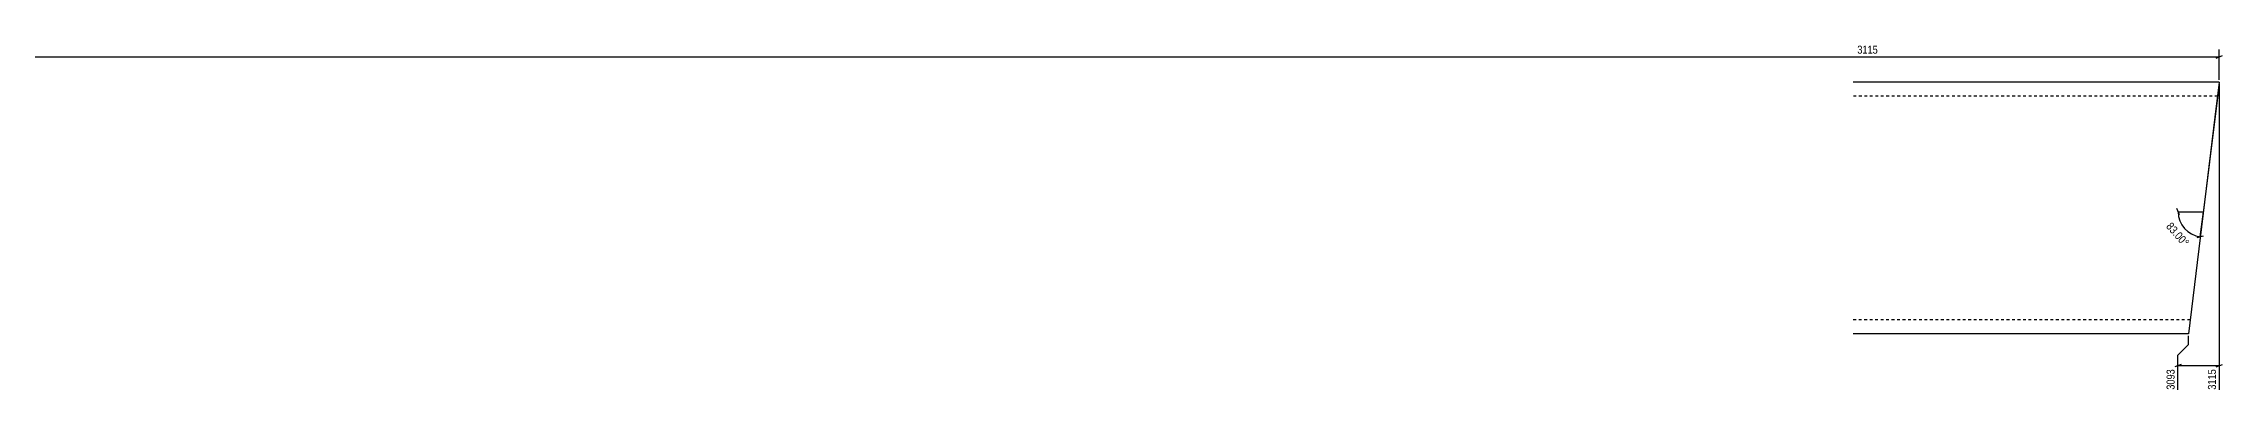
# Model space of a CAD drawing. Header units: millimetres. Extents: x 4 to 3124, y 3 to 252.
# Drawn here: x 1564 to 3124, y 3 to 252 of the extents above; entities that cross this region are included whole.
import ezdxf

# ---------------------------------------------------------------- set-up
doc = ezdxf.new("R2010")
doc.units = ezdxf.units.MM
doc.linetypes.add('DXK_LINE_DOT2', pattern=[3.9198, 1.9599, -1.9599])
doc.layers.add('MÅLSÆTNING', color=7, linetype='Continuous')
doc.layers.add('STÅL', color=7, linetype='Continuous')
doc.styles.add('Arial Narrow', font='ARIALN.TTF', dxfattribs={"height": 0.2})

msp = doc.modelspace()

# ---------------------------------------------------------------- linework, layer by layer
at = {"layer": 'MÅLSÆTNING', "color": 7, "linetype": 'Continuous'}
for p, q in [((6.8, 242.4), (3121.5, 242.4)), ((3119.2, 241.5), (3123.7, 243.3)), ((3121.5, 225.9), (3121.5, 247.7)), ((3121.3, 222.9), (3107.9, 113.8)), ((3121.5, 222.9), (3121.5, 4.5)), ((3093, 129.5), (3091.2, 134)), ((3092.1, 131.7), (3110.1, 131.7)), ((3107.9, 113.8), (3110.1, 131.7)), ((3105.6, 113.2), (3110.3, 114.5)), ((3091.9, 29.2), (3099.4, 36.7)), ((3099.4, 36.7), (3099.4, 42.9)), ((3094.1, 22.6), (3089.6, 20.8)), ((3091.9, 4.5), (3091.9, 29.2)), ((3091.9, 21.7), (3121.5, 21.7)), ((3119.2, 20.8), (3123.7, 22.6))]:
    msp.add_line(p, q, dxfattribs=at)
msp.add_arc((3110.1, 131.7), 18, 180, 263, dxfattribs=at)
at = {"layer": 'STÅL', "color": 2, "linetype": 'Continuous'}
for p, q in [((3121.5, 224.4), (2859.4, 224.4)), ((3121.5, 224.4), (3118.4, 199.4)), ((3118.4, 199.4), (3099.4, 44.4)), ((3099.4, 44.4), (2859.4, 44.4))]:
    msp.add_line(p, q, dxfattribs=at)
at = {"layer": 'STÅL', "color": 7, "linetype": 'DXK_LINE_DOT2'}
for p, q in [((3121.3, 222.5), (3118.4, 199.4)), ((3120.3, 214.4), (2859.4, 214.4)), ((3100.6, 54.4), (2859.4, 54.4))]:
    msp.add_line(p, q, dxfattribs=at)

# ---------------------------------------------------------------- next in the draw order: wipeouts: each hides what was drawn before it
at = {"color": 0}
for points in [[(2878.2, 243.5), (2878.2, 251.9), (2861.2, 251.9), (2861.2, 243.5)], [(3096, 104.5), (3102.3, 110.1), (3087.7, 126.6), (3081.4, 121)]]:
    msp.add_wipeout(points, dxfattribs=at).dxf.layer = 'MÅLSÆTNING'
at = {"color": 0, "linetype": 'Continuous'}
for points in [[(3090.7, 20.3), (3082.3, 20.3), (3082.3, 3.3), (3090.7, 3.3)], [(3120.3, 20.3), (3111.9, 20.3), (3111.9, 3.3), (3120.3, 3.3)]]:
    msp.add_wipeout(points, dxfattribs=at).dxf.layer = 'MÅLSÆTNING'

# ---------------------------------------------------------------- next in the draw order: texts
at = {"layer": 'MÅLSÆTNING', "color": 3, "style": 'Arial Narrow'}
msp.add_text('3115', height=5.73, dxfattribs=at).set_placement((2862.4, 244.7))
msp.add_text('83.00°', height=5.73, rotation=-48.5009, dxfattribs=at).set_placement((3083.1, 120.9))
at = {"layer": 'MÅLSÆTNING', "color": 3, "linetype": 'Continuous', "style": 'Arial Narrow'}
for s, p in [('3093', (3089.5, 4.5)), ('3115', (3119.1, 4.5))]:
    msp.add_text(s, height=5.73, rotation=90.0002, dxfattribs=at).set_placement(p)

doc.saveas('drawing.dxf')
